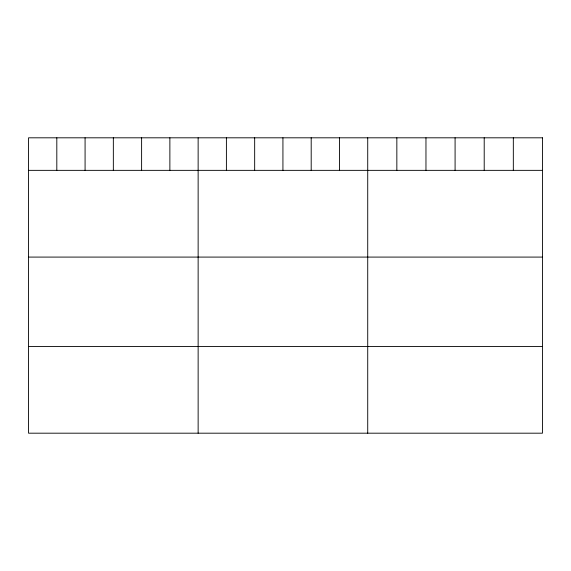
<?xml version="1.0" encoding="UTF-8"?>
<svg xmlns="http://www.w3.org/2000/svg" width="571" height="571" viewBox="0 0 571 571"><rect width="100%" height="100%" fill="white"/><g stroke="black" fill="none" stroke-linecap="round" stroke-linejoin="round"><path stroke-width="0.86" d="M28.55 170.351L542.45 170.351M28.55 257.086L542.45 257.086M28.55 346.454L542.45 346.454M513.329 137.811L513.329 170.351M484.208 137.811L484.208 170.351M455.087 137.811L455.087 170.351M425.966 137.811L425.966 170.351M396.845 137.811L396.845 170.351M367.724 137.811L367.724 433.189M339.459 137.811L339.459 170.351M311.195 137.811L311.195 170.351M282.93 137.811L282.93 170.351M254.666 137.811L254.666 170.351M226.401 137.811L226.401 170.351M198.137 137.811L198.137 433.189M169.873 137.811L169.873 170.351M141.608 137.811L141.608 170.351M113.344 137.811L113.344 170.351M85.079 137.811L85.079 170.351M56.814 137.811L56.814 170.351M542.45 137.811L28.55 137.811L28.55 433.189L542.45 433.189L542.45 137.811"/></g></svg>
